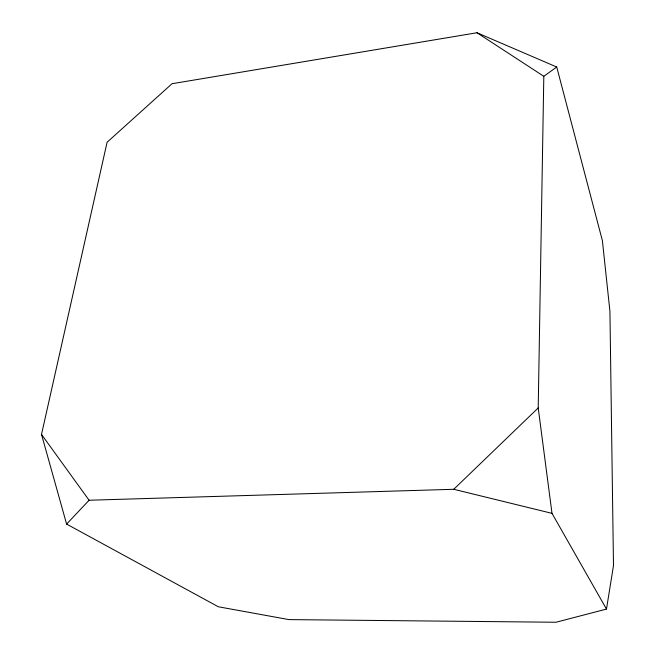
<?xml version="1.0" encoding="UTF-8"?>
<svg xmlns="http://www.w3.org/2000/svg" width="655" height="655" viewBox="0 0 655 655"><rect width="100%" height="100%" fill="white"/><g stroke="black" fill="none" stroke-linecap="round" stroke-linejoin="round"><path stroke-width="0.98" d="M606.481 609.084L552.001 513.356L538.213 407.934L543.814 76.299L556.725 67.007L602.404 240.713L609.928 311.297L613.489 565.609L606.481 609.084L555.997 622.25L288.953 619.605L218.352 606.776L66.605 524.09L41.511 434.421L107.101 142.241L172.036 83.717L476.979 32.75L556.725 67.007M66.605 524.09L89.096 500.24L453.759 489.285L552.001 513.356M453.759 489.285L538.213 407.934M476.979 32.75L543.814 76.299M41.511 434.421L89.096 500.24"/></g></svg>
